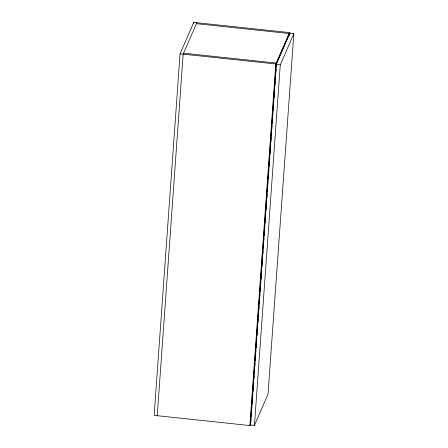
<?xml version="1.0" encoding="UTF-8"?>
<svg xmlns="http://www.w3.org/2000/svg" width="448" height="448" viewBox="0 0 448 448"><rect width="100%" height="100%" fill="white"/><g stroke="black" fill="none" stroke-linecap="round" stroke-linejoin="round"><path stroke-width="0.67" d="M180.074 53.81L154.157 415.374L250.214 425.6L276.13 64.03L289.834 32.626L193.771 22.4L180.074 53.81L276.13 64.03M157.242 415.705L183.159 54.135L196.862 22.73M193.67 23.794L193.771 22.4M249.872 425.561L275.789 63.997L289.486 32.586M276.338 64.389L250.488 424.967L254.436 425.387L267.999 394.296L293.843 33.712L289.901 33.292L276.338 64.389L280.28 64.809L293.843 33.712M250.751 422.884L251.026 419.076M251.227 416.282L251.474 412.793M251.625 410.698L251.927 406.51M252.078 404.415L252.375 400.226M252.526 398.132L252.829 393.943M252.974 391.849L253.277 387.666M253.428 385.571L253.674 382.077M253.876 379.288L254.128 375.799M254.33 373.005L254.576 369.516M254.778 366.722L255.03 363.233M255.226 360.438L255.478 356.95M255.679 354.161L255.931 350.666M256.127 347.878L256.379 344.389M256.581 341.594L256.827 338.106M257.029 335.311L257.281 331.822M257.482 329.028L257.729 325.539M257.93 322.75L258.182 319.256M258.378 316.467L258.63 312.978M258.832 310.184L259.078 306.695M259.28 303.901L259.532 300.412M259.734 297.618L259.98 294.129M260.182 291.34L260.434 287.846M260.63 285.057L260.882 281.568M261.033 279.474L261.33 275.285M261.481 273.19L261.783 269.002M261.934 266.907L262.231 262.718M262.382 260.624L262.634 257.135M262.836 254.346L263.082 250.852M263.284 248.063L263.536 244.574M263.732 241.78L263.984 238.291M264.186 235.497L264.432 232.008M264.634 229.214L264.886 225.725M265.087 222.936L265.334 219.442M265.535 216.653L265.787 213.164M265.983 210.37L266.235 206.881M266.437 204.086L266.683 200.598M266.885 197.803L267.137 194.314M267.338 191.526L267.585 188.031M267.786 185.242L268.038 181.754M268.234 178.959L268.486 175.47M268.688 172.676L268.94 169.187M269.136 166.393L269.388 162.904M269.59 160.115L269.836 156.621M269.987 154.526L270.29 150.343M270.441 148.249L270.738 144.06M270.889 141.966L271.191 137.777M271.337 135.682L271.589 132.194M271.79 129.399L272.037 125.91M272.238 123.116L272.49 119.627M272.692 116.838L272.938 113.344M273.14 110.555L273.392 107.066M273.588 104.272L273.84 100.783M274.042 97.989L274.294 94.5M274.49 91.706L274.742 88.217M274.943 85.428L275.19 81.934M275.391 79.145L275.643 75.656M275.845 72.862L276.091 69.373M276.293 66.578L276.545 63.09L183.574 53.194M254.436 425.387L280.28 64.809M289.296 35.342L289.419 33.566L196.448 23.671M289.733 34.02L289.834 32.626"/></g></svg>
